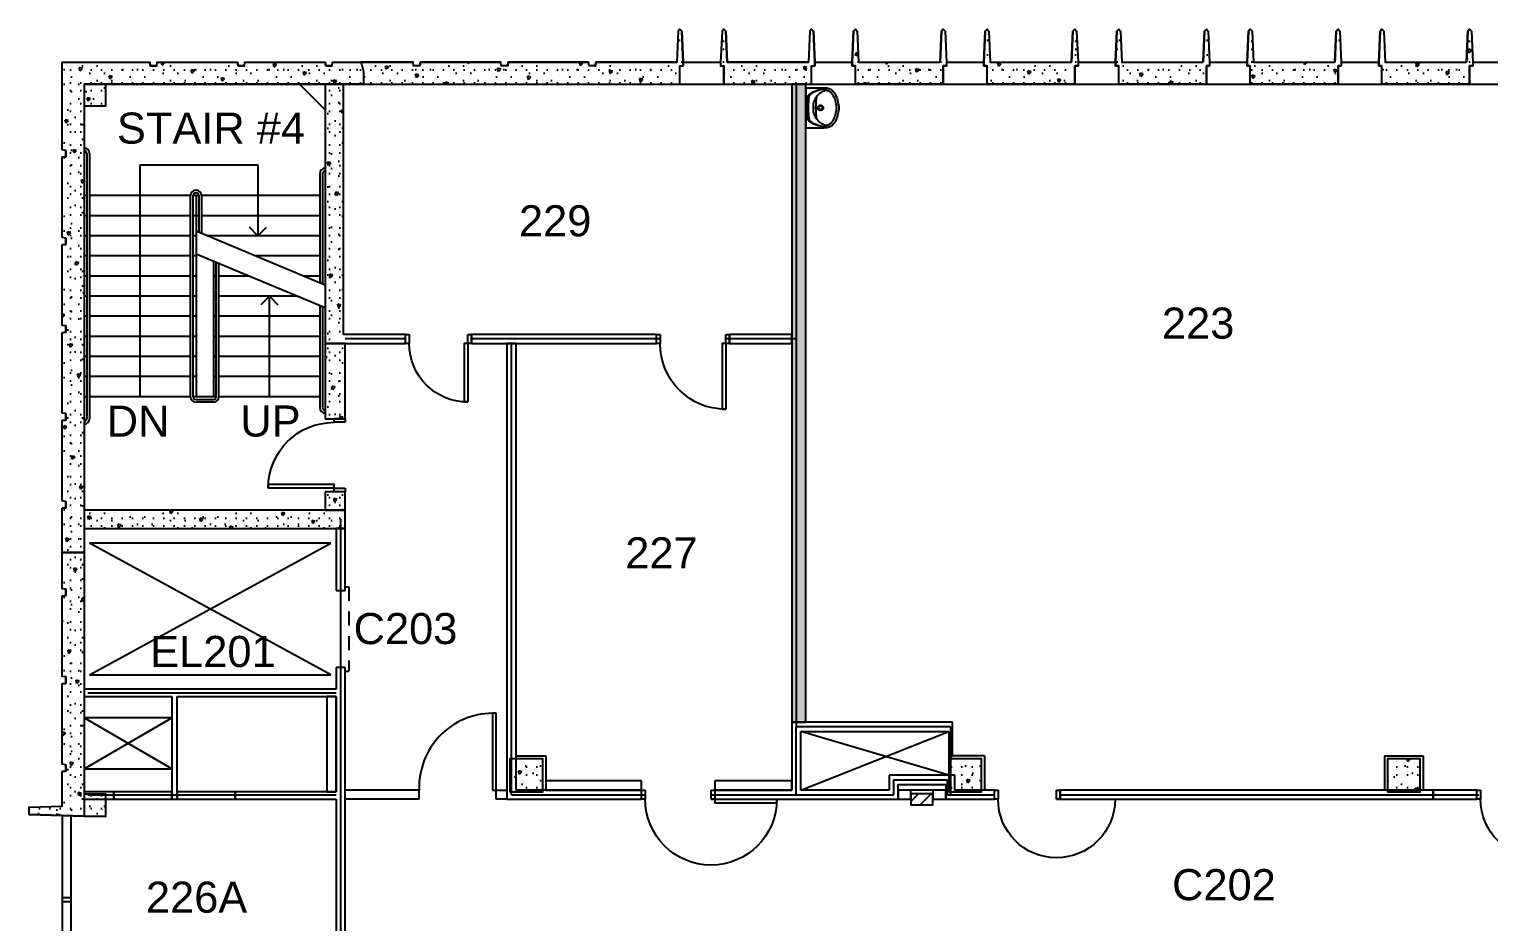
# Model space of a CAD drawing. Header units: inches. Extents: x 284 to 2008, y 299 to 1857.
# Drawn here: x 284 to 1082, y 763 to 1251 of the extents above; entities that cross this region are included whole.
import ezdxf

# ---------------------------------------------------------------- set-up
doc = ezdxf.new("R2010")
doc.units = ezdxf.units.IN
doc.header["$MEASUREMENT"] = 0
doc.linetypes.add('DASHED2', pattern=[13.44, 7.68, -5.76])
for name, color, linetype in [('A-DOOR', 4, 'Continuous'), ('A-FLOR-HRAL', 4, 'Continuous'), ('A-FLOR-STRS', 4, 'Continuous'), ('A-PFLR-NOTE', 3, 'Continuous'), ('A-ROOF-OTLN', 6, 'Continuous'), ('A-WALL', 5, 'Continuous'), ('A-WALL-NEW', 7, 'Continuous'), ('A-WALL-PATT', 1, 'Continuous'), ('P-P FIXT-EXIST', 7, 'Continuous'), ('P-SARN-EQPM', 5, 'Continuous'), ('S-COLS', 6, 'Continuous')]:
    doc.layers.add(name, color=color, linetype=linetype)
doc.styles.get("Standard").update_dxf_attribs({"font": 'arial.ttf'})
doc.linetypes.add('1 HR RATED', pattern='A,0,[1,PS-21.Shx,S=0.091429,R=0,X=0,Y=0],-14.4,0', length=14.4)
doc.linetypes.add('2 HR RATED', pattern='A,0,[2,PS-21.Shx,S=0.091429,R=0,X=0,Y=0],-14.4,0', length=14.4)
pattern_1 = [(45, (-7e-09, 7e-09), (-20.8303, 20.8303), [1.84252, -15.16535]), (45, (-4.402, 16.428), (-20.8303, 20.8303), [1.84252, -15.16535]), (105, (-7e-09, 7e-09), (28.45473, 7.6244), [1.84252, -15.16535]), (105, (12.026, 12.026), (28.45473, 7.6244), [1.84252, -15.16535]), (165, (1.303, 1.303), (7.6244, 28.45473), [1.84252, -15.16535]), (165, (13.33, 13.33), (7.6244, 28.45473), [1.84252, -15.16535]), (45, (-2.0044, 2.0044), (-4.008794, 4.008794), [0, -5.669291, 0, -8.503937]), (90, (-7e-09, 4.009), (-5.669291, -4e-16), [0, -4.251969, 0, -7.086614])]

# ---------------------------------------------------------------- blocks, each defined once
blk = doc.blocks.new('D1 Entrance St_108')
at = {"color": 0, "linetype": 'ByBlock'}
for p, q in [((-18, 0), (-20, 0)), ((-20, 0), (-20, -5)), ((-18, -5), (-18, 0)), ((20, 0), (18, 0)), ((18, 0), (18, -5)), ((18, 0), (54, 0)), ((20, -5), (20, 0)), ((-20, -5), (-18, -5)), ((18, -5), (20, -5))]:
    blk.add_line(p, q, dxfattribs=at)
blk.add_arc((18, 0), 36, 0, 180, dxfattribs=at)
blk = doc.blocks.new('D1 Metal_114')
at = {"color": 0, "linetype": 'Continuous'}
for p, q in [((18, 0), (18, 36)), ((-18, 0), (-20, 0)), ((-20, 0), (-20, -5)), ((-18, -5), (-18, 0)), ((20, 0), (18, 0)), ((18, 0), (18, -5)), ((20, -5), (20, 0)), ((-20, -5), (-18, -5)), ((18, -5), (20, -5))]:
    blk.add_line(p, q, dxfattribs=at)
blk.add_arc((18, 0), 36, 90, 180, dxfattribs=at)
blk = doc.blocks.new('Basin Symb_1383')
at = {"layer": 'P-P FIXT-EXIST', "color": 0, "linetype": 'ByBlock'}
for p, q in [((0, 18), (22, 18)), ((0, 18), (0, 7.97)), ((14.47, 18), (7.53, 18)), ((22, 18), (22, 7.97)), ((10.32, 9.95), (9.14, 9.95)), ((11, 11.95), (11, 10.69)), ((11, 9.22), (11, 7.96)), ((12.85, 9.95), (11.67, 9.95))]:
    blk.add_line(p, q, dxfattribs=at)
for points in [[(3.7, 16.12), (2.97, 15.07), (2.33, 13.96), (1.78, 12.79), (1.34, 11.58), (0.99, 10.32), (0.74, 9.04), (0.6, 7.74), (0.57, 6.43)], [(4.81, 16.11), (4.65, 16.08), (4.49, 16.03), (4.34, 15.97), (4.19, 15.9), (4.05, 15.81), (3.92, 15.7), (3.8, 15.59), (3.68, 15.46)], [(4.71, 16.8), (4.57, 16.75), (4.42, 16.7), (4.29, 16.63), (4.15, 16.55), (4.03, 16.46), (3.91, 16.36), (3.8, 16.24), (3.7, 16.12)], [(11.01, 17.52), (10.22, 17.52), (9.42, 17.49), (8.63, 17.43), (7.84, 17.35), (7.06, 17.25), (6.27, 17.12), (5.49, 16.97), (4.71, 16.8)], [(11.01, 16.58), (10.23, 16.57), (9.45, 16.55), (8.68, 16.51), (7.9, 16.46), (7.13, 16.39), (6.35, 16.31), (5.58, 16.22), (4.81, 16.11)], [(17.3, 16.79), (16.52, 16.96), (15.74, 17.12), (14.95, 17.25), (14.17, 17.35), (13.38, 17.43), (12.59, 17.48), (11.79, 17.51), (11, 17.52)], [(17.2, 16.1), (16.43, 16.21), (15.66, 16.31), (14.88, 16.39), (14.11, 16.45), (13.33, 16.51), (12.56, 16.55), (11.78, 16.57), (11, 16.58)], [(18.33, 15.45), (18.21, 15.58), (18.09, 15.69), (17.96, 15.8), (17.82, 15.89), (17.67, 15.96), (17.52, 16.02), (17.36, 16.07), (17.2, 16.1)], [(18.31, 16.11), (18.21, 16.23), (18.1, 16.35), (17.98, 16.45), (17.86, 16.54), (17.72, 16.62), (17.59, 16.69), (17.44, 16.74), (17.3, 16.79)], [(21.43, 6.42), (21.4, 7.73), (21.26, 9.03), (21.02, 10.31), (20.67, 11.56), (20.22, 12.78), (19.67, 13.95), (19.04, 15.06), (18.31, 16.11)], [(3.68, 15.46), (2.97, 14.5), (2.33, 13.48), (1.79, 12.39), (1.34, 11.26), (1, 10.09), (0.75, 8.89), (0.61, 7.66), (0.57, 6.43)], [(5.16, 12.35), (4.53, 11.88), (3.95, 11.35), (3.4, 10.78), (2.89, 10.17), (2.43, 9.52), (2.02, 8.83), (1.66, 8.1), (1.35, 7.35)], [(17.15, 11.96), (15.62, 12.19), (14.08, 12.35), (12.54, 12.44), (11, 12.48), (9.45, 12.44), (7.91, 12.35), (6.37, 12.19), (4.84, 11.96)], [(11, 13.83), (10.24, 13.86), (9.48, 13.83), (8.72, 13.74), (7.97, 13.58), (7.24, 13.36), (6.52, 13.08), (5.82, 12.74), (5.16, 12.35)], [(16.84, 12.35), (16.18, 12.74), (15.48, 13.08), (14.76, 13.36), (14.03, 13.58), (13.28, 13.74), (12.52, 13.83), (11.76, 13.86), (11, 13.83)], [(20.65, 7.35), (20.34, 8.1), (19.98, 8.83), (19.57, 9.52), (19.11, 10.17), (18.6, 10.78), (18.05, 11.35), (17.47, 11.88), (16.84, 12.35)], [(21.43, 6.42), (21.39, 7.65), (21.25, 8.87), (21.01, 10.07), (20.66, 11.25), (20.21, 12.38), (19.67, 13.47), (19.04, 14.49), (18.33, 15.45)], [(0, 7.97), (0.01, 7.26), (0.1, 6.56), (0.26, 5.88), (0.49, 5.22), (0.8, 4.6), (1.17, 4.01), (1.6, 3.48), (2.09, 3.01)], [(1.35, 7.35), (1.35, 6.94), (1.39, 6.53), (1.47, 6.13), (1.6, 5.74), (1.77, 5.37), (1.97, 5.02), (2.21, 4.7), (2.49, 4.42)], [(2.09, 3.01), (2.26, 2.86), (2.44, 2.72), (2.61, 2.59), (2.8, 2.46), (2.98, 2.33), (3.17, 2.21), (3.36, 2.1), (3.55, 1.99)], [(2.49, 4.42), (3.09, 3.92), (3.73, 3.46), (4.39, 3.05), (5.07, 2.68), (5.77, 2.36), (6.49, 2.09), (7.23, 1.88), (7.97, 1.71)], [(3.55, 1.99), (4.34, 1.59), (5.15, 1.24), (5.97, 0.93), (6.8, 0.66), (7.65, 0.44), (8.5, 0.26), (9.36, 0.12), (10.23, 0.03)], [(7.97, 1.71), (8.72, 1.54), (9.48, 1.42), (10.24, 1.34), (11, 1.32), (11.76, 1.34), (12.52, 1.42), (13.28, 1.54), (14.03, 1.71)], [(10.23, 0.03), (10.42, 0.02), (10.61, 0.01), (10.81, 0), (11, 0), (11.19, 0), (11.39, 0.01), (11.58, 0.02), (11.77, 0.03)], [(11.77, 0.03), (12.64, 0.12), (13.5, 0.26), (14.35, 0.44), (15.2, 0.66), (16.03, 0.93), (16.85, 1.24), (17.66, 1.59), (18.45, 1.99)], [(14.03, 1.71), (14.77, 1.88), (15.51, 2.09), (16.23, 2.36), (16.93, 2.68), (17.61, 3.05), (18.27, 3.46), (18.91, 3.92), (19.51, 4.42)], [(18.45, 1.99), (18.64, 2.1), (18.83, 2.21), (19.02, 2.33), (19.2, 2.46), (19.39, 2.59), (19.56, 2.72), (19.74, 2.86), (19.91, 3.01)], [(19.51, 4.42), (19.79, 4.7), (20.03, 5.02), (20.23, 5.37), (20.4, 5.74), (20.53, 6.13), (20.61, 6.53), (20.65, 6.94), (20.65, 7.35)], [(19.91, 3.01), (20.4, 3.48), (20.83, 4.01), (21.2, 4.6), (21.51, 5.22), (21.74, 5.88), (21.9, 6.56), (21.99, 7.26), (22, 7.97)]]:
    blk.add_lwpolyline(points, dxfattribs=at)
for points in [[(11, 11.49), (10.08, 11.13), (9.59, 10.22), (9.76, 9.19), (10.51, 8.51), (11.48, 8.51), (12.23, 9.19), (12.4, 10.22), (11.91, 11.13)], [(11, 11.05), (10.28, 10.73), (9.98, 9.95), (10.28, 9.18), (11, 8.86), (11.72, 9.18), (12.01, 9.95), (11.72, 10.73)]]:
    blk.add_lwpolyline(points, close=True, dxfattribs=at)
blk = doc.blocks.new('D1 Metal_137')
at = {"color": 0, "linetype": 'ByBlock'}
for p, q in [((16, 0), (16, 32)), ((-16, 0), (-18, 0)), ((-18, 0), (-18, -5)), ((-16, -5), (-16, 0)), ((18, 0), (16, 0)), ((16, 0), (16, -5)), ((18, -5), (18, 0)), ((-18, -5), (-16, -5)), ((16, -5), (18, -5))]:
    blk.add_line(p, q, dxfattribs=at)
blk.add_arc((16, 0), 32, 90, 180, dxfattribs=at)
blk = doc.blocks.new('D1 Metal_128')
at = {"color": 0, "linetype": 'ByBlock'}
for p, q in [((-16, 0), (-18, 0)), ((-18, 0), (-18, -5)), ((-16, -5), (-16, 0)), ((18, 0), (16, 0)), ((16, 0), (16, -5)), ((16, 0), (48, 0)), ((18, -5), (18, 0)), ((-18, -5), (-16, -5)), ((16, -5), (18, -5))]:
    blk.add_line(p, q, dxfattribs=at)
blk.add_arc((16, 0), 32, 0, 180, dxfattribs=at)
blk = doc.blocks.new('D1 Metal_144')
at = {"color": 0, "linetype": 'ByBlock'}
for p, q in [((18, 0), (18, 36)), ((-18, 0), (-20, 0)), ((-20, 0), (-20, -6.125)), ((-18, -6.125), (-18, 0)), ((20, 0), (18, 0)), ((18, 0), (18, -6.125)), ((20, -6.125), (20, 0)), ((-20, -6.125), (-18, -6.125)), ((18, -6.125), (20, -6.125))]:
    blk.add_line(p, q, dxfattribs=at)
blk.add_arc((18, 0), 36, 90, 180, dxfattribs=at)
blk = doc.blocks.new('D1 Metal_192')
at = {"color": 0, "linetype": 'ByBlock'}
for p, q in [((-16, 0), (-18, 0)), ((-18, 0), (-18, -5)), ((-16, -5), (-16, 0)), ((18, 0), (16, 0)), ((16, 0), (16, -5)), ((16, 0), (48, 0)), ((18, -5), (18, 0)), ((-18, -5), (-16, -5)), ((16, -5), (18, -5))]:
    blk.add_line(p, q, dxfattribs=at)
blk.add_arc((16, 0), 32, 0, 180, dxfattribs=at)

msp = doc.modelspace()

# ---------------------------------------------------------------- hatches: boundary and pattern name
at = {"layer": 'A-WALL-PATT'}
h = msp.add_hatch(dxfattribs=at)
h.set_pattern_fill('LIGHTWEIGHT_CONCRETE', color=256, style=0, pattern_type=2)
h.set_pattern_definition(pattern_1)
edge = h.paths.add_edge_path()
edge.add_line((639.59, 1220.78), (639.59, 1230.78))
edge.add_line((639.59, 1230.78), (641.34, 1230.78))
edge.add_line((641.34, 1230.78), (641.34, 1232.78))
edge.add_line((641.34, 1232.78), (640.59, 1249.78))
edge.add_line((640.59, 1249.78), (639.59, 1250.78))
edge.add_line((639.59, 1250.78), (638.59, 1249.78))
edge.add_line((638.59, 1249.78), (637.84, 1232.78))
edge.add_line((637.84, 1232.78), (593.59, 1232.78))
edge.add_line((593.59, 1232.78), (593.34, 1230.78))
edge.add_line((593.34, 1230.78), (589.84, 1230.78))
edge.add_line((589.84, 1230.78), (589.59, 1232.78))
edge.add_line((589.59, 1232.78), (545.59, 1232.78))
edge.add_line((545.59, 1232.78), (545.34, 1230.78))
edge.add_line((545.34, 1230.78), (541.84, 1230.78))
edge.add_line((541.84, 1230.78), (541.59, 1232.78))
edge.add_line((541.59, 1232.78), (497.59, 1232.78))
edge.add_line((497.59, 1232.78), (497.34, 1230.78))
edge.add_line((497.34, 1230.78), (493.84, 1230.78))
edge.add_line((493.84, 1230.78), (493.59, 1232.78))
edge.add_line((493.59, 1232.78), (464.84, 1232.78))
edge.add_arc((454.41, 1226.84), 12, 0, 29.64457, ccw=False)
edge.add_line((466.41, 1226.84), (466.41, 1220.78))
edge.add_line((466.41, 1220.78), (639.59, 1220.78))
h = msp.add_hatch(dxfattribs=at)
h.set_pattern_fill('LIGHTWEIGHT_CONCRETE', color=256, style=0, pattern_type=2)
h.set_pattern_definition(pattern_1)
h.paths.add_polyline_path([(711.59, 1220.78), (711.59, 1230.78), (713.34, 1230.78), (713.34, 1232.78), (712.59, 1249.78), (711.59, 1250.78), (710.59, 1249.78), (709.84, 1232.78), (665.34, 1232.78), (664.59, 1249.78), (663.59, 1250.78), (662.59, 1249.78), (661.84, 1232.78), (661.84, 1230.78), (663.59, 1230.78), (663.59, 1220.78)])
h = msp.add_hatch(dxfattribs=at)
h.set_pattern_fill('LIGHTWEIGHT_CONCRETE', color=256, style=0, pattern_type=2)
h.set_pattern_definition(pattern_1)
h.paths.add_polyline_path([(781.84, 1232.78), (782.59, 1249.78), (783.59, 1250.78), (784.59, 1249.78), (785.34, 1232.78), (785.34, 1230.78), (783.59, 1230.78), (783.59, 1220.78), (735.59, 1220.78), (735.59, 1230.78), (733.84, 1230.78), (733.84, 1232.78), (734.59, 1249.78), (735.59, 1250.78), (736.59, 1249.78), (737.34, 1232.78)])
h = msp.add_hatch(dxfattribs=at)
h.set_pattern_fill('LIGHTWEIGHT_CONCRETE', color=256, style=0, pattern_type=2)
h.set_pattern_definition(pattern_1)
h.paths.add_polyline_path([(853.84, 1232.78), (854.59, 1249.78), (855.59, 1250.78), (856.59, 1249.78), (857.34, 1232.78), (857.34, 1230.78), (855.59, 1230.78), (855.59, 1220.78), (807.59, 1220.78), (807.59, 1230.78), (805.84, 1230.78), (805.84, 1232.78), (806.59, 1249.78), (807.59, 1250.78), (808.59, 1249.78), (809.34, 1232.78)])
h = msp.add_hatch(dxfattribs=at)
h.set_pattern_fill('LIGHTWEIGHT_CONCRETE', color=256, style=0, pattern_type=2)
h.set_pattern_definition(pattern_1)
h.paths.add_polyline_path([(925.84, 1232.78), (926.59, 1249.78), (927.59, 1250.78), (928.59, 1249.78), (929.34, 1232.78), (929.34, 1230.78), (927.59, 1230.78), (927.59, 1220.78), (879.59, 1220.78), (879.59, 1230.78), (877.84, 1230.78), (877.84, 1232.78), (878.59, 1249.78), (879.59, 1250.78), (880.59, 1249.78), (881.34, 1232.78)])
h = msp.add_hatch(dxfattribs=at)
h.set_pattern_fill('LIGHTWEIGHT_CONCRETE', color=256, style=0, pattern_type=2)
h.set_pattern_definition(pattern_1)
h.paths.add_polyline_path([(997.84, 1232.78), (998.59, 1249.78), (999.59, 1250.78), (1000.59, 1249.78), (1001.34, 1232.78), (1001.34, 1230.78), (999.59, 1230.78), (999.59, 1220.78), (951.59, 1220.78), (951.59, 1230.78), (949.84, 1230.78), (949.84, 1232.78), (950.59, 1249.78), (951.59, 1250.78), (952.59, 1249.78), (953.34, 1232.78)])
h = msp.add_hatch(dxfattribs=at)
h.set_pattern_fill('LIGHTWEIGHT_CONCRETE', color=256, style=0, pattern_type=2)
h.set_pattern_definition(pattern_1)
h.paths.add_polyline_path([(1069.84, 1232.78), (1070.59, 1249.78), (1071.59, 1250.78), (1072.59, 1249.78), (1073.34, 1232.78), (1073.34, 1230.78), (1071.59, 1230.78), (1071.59, 1220.78), (1023.59, 1220.78), (1023.59, 1230.78), (1021.84, 1230.78), (1021.84, 1232.78), (1022.59, 1249.78), (1023.59, 1250.78), (1024.59, 1249.78), (1025.34, 1232.78)])
h = msp.add_hatch(dxfattribs=at)
h.set_pattern_fill('LIGHTWEIGHT_CONCRETE', color=256, style=0, pattern_type=2)
h.set_pattern_definition(pattern_1)
edge = h.paths.add_edge_path()
edge.add_line((301.59, 988.78), (303.59, 989.03))
edge.add_line((303.59, 989.03), (303.59, 992.53))
edge.add_line((303.59, 992.53), (301.59, 992.78))
edge.add_line((301.59, 992.78), (301.59, 1036.78))
edge.add_line((301.59, 1036.78), (303.59, 1037.03))
edge.add_line((303.59, 1037.03), (303.59, 1040.53))
edge.add_line((303.59, 1040.53), (301.59, 1040.78))
edge.add_line((301.59, 1040.78), (301.59, 1084.78))
edge.add_line((301.59, 1084.78), (303.59, 1085.03))
edge.add_line((303.59, 1085.03), (303.59, 1088.53))
edge.add_line((303.59, 1088.53), (301.59, 1088.78))
edge.add_line((301.59, 1088.78), (301.59, 1132.78))
edge.add_line((301.59, 1132.78), (303.59, 1133.03))
edge.add_line((303.59, 1133.03), (303.59, 1136.53))
edge.add_line((303.59, 1136.53), (301.59, 1136.78))
edge.add_line((301.59, 1136.78), (301.59, 1180.78))
edge.add_line((301.59, 1180.78), (303.59, 1181.03))
edge.add_line((303.59, 1181.03), (303.59, 1184.53))
edge.add_line((303.59, 1184.53), (301.59, 1184.78))
edge.add_line((301.59, 1184.78), (301.59, 1232.78))
edge.add_line((301.59, 1232.78), (349.59, 1232.78))
edge.add_line((349.59, 1232.78), (349.84, 1230.78))
edge.add_line((349.84, 1230.78), (353.34, 1230.78))
edge.add_line((353.34, 1230.78), (353.59, 1232.78))
edge.add_line((353.59, 1232.78), (397.59, 1232.78))
edge.add_line((397.59, 1232.78), (397.84, 1230.78))
edge.add_line((397.84, 1230.78), (401.34, 1230.78))
edge.add_line((401.34, 1230.78), (401.59, 1232.78))
edge.add_line((401.59, 1232.78), (445.59, 1232.78))
edge.add_line((445.59, 1232.78), (445.84, 1230.78))
edge.add_line((445.84, 1230.78), (449.34, 1230.78))
edge.add_line((449.34, 1230.78), (449.59, 1232.78))
edge.add_line((449.59, 1232.78), (464.84, 1232.78))
edge.add_arc((454.41, 1226.84), 12, 0, 29.64457, ccw=False)
edge.add_line((466.41, 1226.84), (466.41, 1220.78))
edge.add_line((466.41, 1220.78), (313.59, 1220.78))
edge.add_line((313.59, 1220.78), (313.59, 964.51))
edge.add_line((313.59, 964.51), (301.82, 964.51))
edge.add_arc((301.82, 976.51), 12, 268.91431, 270, ccw=False)
edge.add_line((301.59, 964.52), (301.59, 988.78))
h = msp.add_hatch(dxfattribs=at)
h.set_pattern_fill('LIGHTWEIGHT_CONCRETE', color=256, style=0, pattern_type=2)
h.set_pattern_definition(pattern_1)
h.paths.add_polyline_path([(313.59, 1208.78), (325.59, 1208.78), (325.59, 1220.78), (313.59, 1220.78)], flags=0)
h = msp.add_hatch(dxfattribs=at)
h.set_pattern_fill('LIGHTWEIGHT_CONCRETE', color=256, style=0, pattern_type=2)
h.set_pattern_definition(pattern_1)
h.paths.add_polyline_path([(455.59, 1083.9), (455.59, 1220.78), (445.59, 1220.78), (445.59, 1078.9)], flags=0)
h = msp.add_hatch(dxfattribs=at)
h.set_pattern_fill('45_', color=256, style=0, pattern_type=2)
h.set_pattern_definition([(45, (-7e-09, 7e-09), (-1.4142136, 1.4142136), [0, -2])])
h.paths.add_polyline_path([(708.46, 871.78), (708.46, 1220.78), (700.71, 1220.78), (700.71, 871.78)], flags=0)
h = msp.add_hatch(dxfattribs=at)
h.set_pattern_fill('LIGHTWEIGHT_CONCRETE', color=256, style=0, pattern_type=2)
h.set_pattern_definition(pattern_1)
h.paths.add_polyline_path([(456.46, 1037.78), (456.46, 1078.9), (445.59, 1078.9), (445.59, 1037.78)], flags=0)
h = msp.add_hatch(dxfattribs=at)
h.set_pattern_fill('LIGHTWEIGHT_CONCRETE', color=256, style=0, pattern_type=2)
h.set_pattern_definition(pattern_1)
h.paths.add_polyline_path([(456.46, 987.78), (456.46, 997.78), (445.59, 997.78), (445.59, 987.78)], flags=0)
h = msp.add_hatch(dxfattribs=at)
h.set_pattern_fill('LIGHTWEIGHT_CONCRETE', color=256, style=0, pattern_type=2)
h.set_pattern_definition(pattern_1)
h.paths.add_polyline_path([(456.46, 987.78), (313.59, 987.78), (313.59, 977.78), (456.46, 977.78)], flags=0)
h = msp.add_hatch(dxfattribs=at)
h.set_pattern_fill('LIGHTWEIGHT_CONCRETE', color=256, style=0, pattern_type=2)
h.set_pattern_definition(pattern_1)
edge = h.paths.add_edge_path()
edge.add_line((313.59, 820.44), (283.59, 821.28))
edge.add_line((283.59, 821.28), (283.59, 825.28))
edge.add_line((283.59, 825.28), (301.59, 825.78))
edge.add_line((301.59, 825.78), (301.59, 844.78))
edge.add_line((301.59, 844.78), (303.59, 845.03))
edge.add_line((303.59, 845.03), (303.59, 848.53))
edge.add_line((303.59, 848.53), (301.59, 848.78))
edge.add_line((301.59, 848.78), (301.59, 892.78))
edge.add_line((301.59, 892.78), (303.59, 893.03))
edge.add_line((303.59, 893.03), (303.59, 896.53))
edge.add_line((303.59, 896.53), (301.59, 896.78))
edge.add_line((301.59, 896.78), (301.59, 940.78))
edge.add_line((301.59, 940.78), (303.59, 941.03))
edge.add_line((303.59, 941.03), (303.59, 944.53))
edge.add_line((303.59, 944.53), (301.59, 944.78))
edge.add_line((301.59, 944.78), (301.59, 964.52))
edge.add_arc((301.82, 976.51), 12, 268.91431, 270)
edge.add_line((301.82, 964.51), (313.59, 964.51))
edge.add_line((313.59, 964.51), (313.59, 820.44))
h = msp.add_hatch(dxfattribs=at)
h.set_pattern_fill('LIGHTWEIGHT_CONCRETE', color=256, style=0, pattern_type=2)
h.set_pattern_definition(pattern_1)
h.paths.add_polyline_path([(546.59, 833.78), (564.59, 833.78), (564.59, 851.78), (546.59, 851.78)], flags=0)
h = msp.add_hatch(dxfattribs=at)
h.set_pattern_fill('LIGHTWEIGHT_CONCRETE', color=256, style=0, pattern_type=2)
h.set_pattern_definition(pattern_1)
h.paths.add_polyline_path([(786.59, 833.78), (804.59, 833.78), (804.59, 851.78), (786.59, 851.78)], flags=0)
h = msp.add_hatch(dxfattribs=at)
h.set_pattern_fill('LIGHTWEIGHT_CONCRETE', color=256, style=0, pattern_type=2)
h.set_pattern_definition(pattern_1)
h.paths.add_polyline_path([(1026.59, 833.78), (1044.59, 833.78), (1044.59, 851.78), (1026.59, 851.78)], flags=0)
h = msp.add_hatch(dxfattribs=at)
h.set_pattern_fill('LIGHTWEIGHT_CONCRETE', color=256, style=0, pattern_type=2)
h.set_pattern_definition(pattern_1)
h.paths.add_polyline_path([(313.59, 820.44), (325.59, 820.44), (325.59, 832.44), (313.59, 832.44)], flags=0)
h = msp.add_hatch(dxfattribs=at)
h.set_pattern_fill('COMMON_BRICK', color=256, style=0, pattern_type=2)
h.set_pattern_definition([(45, (-7e-09, 7e-09), (-3.474288, 3.474288), [])])
h.paths.add_polyline_path([(765.96, 832.65), (765.96, 826.65), (777.96, 826.65), (777.96, 832.65)])

# ---------------------------------------------------------------- linework, layer by layer
at = {"color": 7, "linetype": 'Continuous'}
for p, q in [((448.58, 897.78), (316.59, 969.78)), ((316.59, 897.78), (448.58, 969.78)), ((448.58, 969.78), (316.59, 969.78)), ((316.59, 897.78), (448.58, 897.78))]:
    msp.add_line(p, q, dxfattribs=at)
at = {"layer": 'A-DOOR', "linetype": 'Continuous'}
for p, q in [((525.46, 1078.9), (525.46, 1083.9)), ((456.46, 1037.78), (450.34, 1037.78)), ((538.96, 876.65), (536.96, 876.65)), ((536.96, 876.65), (536.96, 834.65)), ((538.96, 834.65), (538.96, 876.65)), ((536.96, 834.65), (538.96, 834.65)), ((847.59, 829.65), (847.59, 834.65))]:
    msp.add_line(p, q, dxfattribs=at)
for points in [[(523.46, 1078.9), (521.46, 1078.9), (521.46, 1046.9), (523.46, 1046.9)], [(664.71, 1078.9), (662.71, 1078.9), (662.71, 1042.9), (664.71, 1042.9)], [(450.34, 999.78), (450.34, 1001.78), (414.39, 1001.78), (414.39, 999.78)], [(658.59, 829.65), (658.59, 827.65), (692.59, 827.65), (692.59, 829.65)]]:
    msp.add_lwpolyline(points, dxfattribs=at)
msp.add_arc((537.3, 836.29), 40.37, 90.4713, 182.32306, dxfattribs=at)
at = {"layer": 'A-FLOR-HRAL', "linetype": 'Continuous'}
for p, q in [((315.1, 1182.78), (315.1, 1037.78)), ((316.6, 1182.78), (316.6, 1037.78)), ((442.58, 1171.78), (442.58, 1112.25)), ((444.08, 1171.78), (444.08, 1111.63)), ((371.84, 1049.78), (371.84, 1159.78)), ((373.34, 1049.78), (373.34, 1159.78)), ((376.34, 1159.78), (376.34, 1139.88)), ((377.84, 1159.78), (377.84, 1139.26)), ((385.84, 1049.78), (385.84, 1123.43)), ((387.34, 1049.78), (387.34, 1122.81)), ((442.58, 1099.76), (442.58, 1043.78)), ((444.08, 1099.14), (444.08, 1043.8)), ((374.84, 1048.28), (384.34, 1048.28)), ((384.34, 1046.78), (374.84, 1046.78))]:
    msp.add_line(p, q, dxfattribs=at)
for centre, radius, start, end in [((313.59, 1182.78), 3, 360, 90), ((313.59, 1182.78), 1.5, 360, 90), ((445.59, 1171.78), 3, 90, 180), ((445.59, 1171.78), 1.5, 90, 180), ((374.84, 1159.78), 3, 90, 180), ((374.84, 1159.78), 1.5, 90, 180), ((374.84, 1159.78), 3, 360, 90), ((374.84, 1159.78), 1.5, 360, 90), ((374.84, 1049.78), 3, 180, 270), ((374.84, 1049.78), 1.5, 180, 270), ((384.34, 1049.78), 3, 270, 360), ((384.34, 1049.78), 1.5, 270, 360), ((445.58, 1043.78), 3, 180, 270), ((445.58, 1043.78), 1.5, 180, 270), ((313.6, 1037.78), 3, 270, 360), ((313.6, 1037.78), 1.5, 270, 360)]:
    msp.add_arc(centre, radius, start, end, dxfattribs=at)
at = {"layer": 'A-FLOR-STRS', "linetype": 'Continuous'}
for p, q in [((315.1, 1159.78), (313.59, 1159.78)), ((371.84, 1159.78), (316.6, 1159.78)), ((376.34, 1159.78), (373.34, 1159.78)), ((374.84, 1159.78), (374.84, 1049.78)), ((442.58, 1159.78), (377.84, 1159.78)), ((315.1, 1148.78), (313.59, 1148.78)), ((371.84, 1148.78), (316.6, 1148.78)), ((374.84, 1148.78), (373.34, 1148.78)), ((376.34, 1148.78), (374.84, 1148.78)), ((442.58, 1148.78), (377.84, 1148.78)), ((315.1, 1137.78), (313.59, 1137.78)), ((371.84, 1137.78), (316.6, 1137.78)), ((374.84, 1137.78), (373.34, 1137.78)), ((374.84, 1140.51), (445.93, 1110.85)), ((442.58, 1137.78), (381.38, 1137.78)), ((315.1, 1126.78), (313.59, 1126.78)), ((371.84, 1126.78), (316.6, 1126.78)), ((374.84, 1126.78), (373.34, 1126.78)), ((374.84, 1128.02), (445.93, 1098.37)), ((442.58, 1126.78), (407.75, 1126.78)), ((384.34, 1124.06), (384.34, 1049.78)), ((315.1, 1115.78), (313.59, 1115.78)), ((371.84, 1115.78), (316.6, 1115.78)), ((374.84, 1115.78), (373.34, 1115.78)), ((385.84, 1115.78), (384.34, 1115.78)), ((404.19, 1115.78), (387.34, 1115.78)), ((442.58, 1115.78), (434.12, 1115.78)), ((315.1, 1104.78), (313.59, 1104.78)), ((371.84, 1104.78), (316.6, 1104.78)), ((374.84, 1104.78), (373.34, 1104.78)), ((385.84, 1104.78), (384.34, 1104.78)), ((430.56, 1104.78), (387.34, 1104.78)), ((315.1, 1093.78), (313.59, 1093.78)), ((371.84, 1093.78), (316.6, 1093.78)), ((374.84, 1093.78), (373.34, 1093.78)), ((385.84, 1093.78), (384.34, 1093.78)), ((442.58, 1093.78), (387.34, 1093.78)), ((315.1, 1082.78), (313.59, 1082.78)), ((371.84, 1082.78), (316.6, 1082.78)), ((374.84, 1082.78), (373.34, 1082.78)), ((385.84, 1082.78), (384.34, 1082.78)), ((442.58, 1082.78), (387.34, 1082.78)), ((315.1, 1071.78), (313.59, 1071.78)), ((371.84, 1071.78), (316.6, 1071.78)), ((374.84, 1071.78), (373.34, 1071.78)), ((385.84, 1071.78), (384.34, 1071.78)), ((442.58, 1071.78), (387.34, 1071.78)), ((315.1, 1060.78), (313.59, 1060.78)), ((371.84, 1060.78), (316.6, 1060.78)), ((374.84, 1060.78), (373.34, 1060.78)), ((385.84, 1060.78), (384.34, 1060.78)), ((442.58, 1060.78), (387.34, 1060.78)), ((315.1, 1049.78), (313.59, 1049.78)), ((371.84, 1049.78), (316.6, 1049.78)), ((385.84, 1049.78), (373.34, 1049.78)), ((442.58, 1049.78), (387.34, 1049.78))]:
    msp.add_line(p, q, dxfattribs=at)
at = {"layer": 'A-PFLR-NOTE', "linetype": 'Continuous'}
for p, q in [((344.22, 1049.78), (344.22, 1176.61)), ((344.22, 1176.61), (408.71, 1176.61)), ((408.71, 1176.61), (408.71, 1137.78)), ((408.71, 1137.78), (404.04, 1142.44)), ((408.71, 1137.78), (413.38, 1142.44)), ((414.96, 1104.78), (410.29, 1100.11)), ((414.96, 1049.78), (414.96, 1104.78)), ((414.96, 1104.78), (419.63, 1100.11))]:
    msp.add_line(p, q, dxfattribs=at)
at = {"layer": 'A-ROOF-OTLN', "linetype": 'DASHED2'}
for p, q in [((456.46, 945.78), (458.46, 945.78)), ((458.46, 945.78), (458.46, 899.78)), ((456.46, 899.78), (458.46, 899.78))]:
    msp.add_line(p, q, dxfattribs=at)
at = {"layer": 'A-WALL', "linetype": 'Continuous'}
for p, q in [((638.59, 1249.78), (637.84, 1232.78)), ((639.59, 1250.78), (638.59, 1249.78)), ((639.59, 1250.78), (640.59, 1249.78)), ((640.59, 1249.78), (641.34, 1232.78)), ((662.59, 1249.78), (661.84, 1232.78)), ((663.59, 1250.78), (662.59, 1249.78)), ((663.59, 1250.78), (664.59, 1249.78)), ((664.59, 1249.78), (665.34, 1232.78)), ((710.59, 1249.78), (709.84, 1232.78)), ((711.59, 1250.78), (710.59, 1249.78)), ((711.59, 1250.78), (712.59, 1249.78)), ((712.59, 1249.78), (713.34, 1232.78)), ((734.59, 1249.78), (733.84, 1232.78)), ((735.59, 1250.78), (734.59, 1249.78)), ((735.59, 1250.78), (736.59, 1249.78)), ((736.59, 1249.78), (737.34, 1232.78)), ((782.59, 1249.78), (781.84, 1232.78)), ((783.59, 1250.78), (782.59, 1249.78)), ((783.59, 1250.78), (784.59, 1249.78)), ((784.59, 1249.78), (785.34, 1232.78)), ((806.59, 1249.78), (805.84, 1232.78)), ((807.59, 1250.78), (806.59, 1249.78)), ((807.59, 1250.78), (808.59, 1249.78)), ((808.59, 1249.78), (809.34, 1232.78)), ((854.59, 1249.78), (853.84, 1232.78)), ((855.59, 1250.78), (854.59, 1249.78)), ((855.59, 1250.78), (856.59, 1249.78)), ((856.59, 1249.78), (857.34, 1232.78)), ((878.59, 1249.78), (877.84, 1232.78)), ((879.59, 1250.78), (878.59, 1249.78)), ((879.59, 1250.78), (880.59, 1249.78)), ((880.59, 1249.78), (881.34, 1232.78)), ((926.59, 1249.78), (925.84, 1232.78)), ((927.59, 1250.78), (926.59, 1249.78)), ((927.59, 1250.78), (928.59, 1249.78)), ((928.59, 1249.78), (929.34, 1232.78)), ((950.59, 1249.78), (949.84, 1232.78)), ((951.59, 1250.78), (950.59, 1249.78)), ((951.59, 1250.78), (952.59, 1249.78)), ((952.59, 1249.78), (953.34, 1232.78)), ((998.59, 1249.78), (997.84, 1232.78)), ((999.59, 1250.78), (998.59, 1249.78)), ((999.59, 1250.78), (1000.59, 1249.78)), ((1000.59, 1249.78), (1001.34, 1232.78)), ((1022.59, 1249.78), (1021.84, 1232.78)), ((1023.59, 1250.78), (1022.59, 1249.78)), ((1023.59, 1250.78), (1024.59, 1249.78)), ((1024.59, 1249.78), (1025.34, 1232.78)), ((1070.59, 1249.78), (1069.84, 1232.78)), ((1071.59, 1250.78), (1070.59, 1249.78)), ((1071.59, 1250.78), (1072.59, 1249.78)), ((1072.59, 1249.78), (1073.34, 1232.78)), ((301.59, 1232.78), (349.59, 1232.78)), ((301.59, 1184.78), (301.59, 1232.78)), ((349.84, 1230.78), (349.59, 1232.78)), ((353.34, 1230.78), (349.84, 1230.78)), ((353.34, 1230.78), (353.59, 1232.78)), ((353.59, 1232.78), (397.59, 1232.78)), ((397.84, 1230.78), (397.59, 1232.78)), ((401.34, 1230.78), (397.84, 1230.78)), ((401.34, 1230.78), (401.59, 1232.78)), ((401.59, 1232.78), (445.59, 1232.78)), ((445.84, 1230.78), (445.59, 1232.78)), ((449.34, 1230.78), (445.84, 1230.78)), ((449.34, 1230.78), (449.59, 1232.78)), ((449.59, 1232.78), (493.59, 1232.78)), ((493.84, 1230.78), (493.59, 1232.78)), ((497.34, 1230.78), (493.84, 1230.78)), ((497.34, 1230.78), (497.59, 1232.78)), ((497.59, 1232.78), (541.59, 1232.78)), ((541.84, 1230.78), (541.59, 1232.78)), ((545.34, 1230.78), (541.84, 1230.78)), ((545.34, 1230.78), (545.59, 1232.78)), ((545.59, 1232.78), (589.59, 1232.78)), ((589.84, 1230.78), (589.59, 1232.78)), ((593.34, 1230.78), (589.84, 1230.78)), ((593.34, 1230.78), (593.59, 1232.78)), ((593.34, 1232.78), (637.84, 1232.78)), ((639.59, 1230.78), (641.34, 1230.78)), ((639.59, 1220.78), (639.59, 1230.78)), ((641.34, 1232.78), (641.34, 1230.78)), ((641.34, 1232.78), (661.84, 1232.78)), ((661.84, 1232.78), (661.84, 1230.78)), ((661.84, 1230.78), (663.59, 1230.78)), ((663.59, 1220.78), (663.59, 1230.78)), ((665.34, 1232.78), (709.84, 1232.78)), ((711.59, 1230.78), (713.34, 1230.78)), ((711.59, 1220.78), (711.59, 1230.78)), ((713.34, 1232.78), (713.34, 1230.78)), ((713.34, 1232.78), (733.84, 1232.78)), ((733.84, 1232.78), (733.84, 1230.78)), ((733.84, 1230.78), (735.59, 1230.78)), ((735.59, 1220.78), (735.59, 1230.78)), ((737.34, 1232.78), (781.84, 1232.78)), ((783.59, 1230.78), (785.34, 1230.78)), ((783.59, 1220.78), (783.59, 1230.78)), ((785.34, 1232.78), (785.34, 1230.78)), ((785.34, 1232.78), (805.84, 1232.78)), ((805.84, 1232.78), (805.84, 1230.78)), ((805.84, 1230.78), (807.59, 1230.78)), ((807.59, 1220.78), (807.59, 1230.78)), ((809.34, 1232.78), (853.84, 1232.78)), ((855.59, 1230.78), (857.34, 1230.78)), ((855.59, 1220.78), (855.59, 1230.78)), ((857.34, 1232.78), (857.34, 1230.78)), ((857.34, 1232.78), (877.84, 1232.78)), ((877.84, 1232.78), (877.84, 1230.78)), ((877.84, 1230.78), (879.59, 1230.78)), ((879.59, 1220.78), (879.59, 1230.78)), ((881.34, 1232.78), (925.84, 1232.78)), ((927.59, 1230.78), (929.34, 1230.78)), ((927.59, 1220.78), (927.59, 1230.78)), ((929.34, 1232.78), (929.34, 1230.78)), ((929.34, 1232.78), (949.84, 1232.78)), ((949.84, 1232.78), (949.84, 1230.78)), ((949.84, 1230.78), (951.59, 1230.78)), ((951.59, 1220.78), (951.59, 1230.78)), ((953.34, 1232.78), (997.84, 1232.78)), ((999.59, 1230.78), (1001.34, 1230.78)), ((999.59, 1220.78), (999.59, 1230.78)), ((1001.34, 1232.78), (1001.34, 1230.78)), ((1001.34, 1232.78), (1021.84, 1232.78)), ((1021.84, 1232.78), (1021.84, 1230.78)), ((1021.84, 1230.78), (1023.59, 1230.78)), ((1023.59, 1220.78), (1023.59, 1230.78)), ((1025.34, 1232.78), (1069.84, 1232.78)), ((1071.59, 1230.78), (1073.34, 1230.78)), ((1071.59, 1220.78), (1071.59, 1230.78)), ((1073.34, 1232.78), (1073.34, 1230.78)), ((1073.34, 1232.78), (1093.84, 1232.78)), ((313.59, 1220.78), (313.59, 987.78)), ((313.59, 1220.78), (639.59, 1220.78)), ((445.59, 1206.64), (431.45, 1220.78)), ((455.59, 1220.78), (445.59, 1220.78)), ((445.59, 1220.78), (445.59, 1078.9)), ((455.59, 1083.9), (455.59, 1220.78)), ((639.59, 1220.78), (663.59, 1220.78)), ((663.59, 1220.78), (711.59, 1220.78)), ((708.46, 1220.78), (700.71, 1220.78)), ((700.71, 1220.78), (700.71, 871.78)), ((708.46, 871.78), (708.46, 1220.78)), ((711.59, 1220.78), (735.59, 1220.78)), ((735.59, 1220.78), (783.59, 1220.78)), ((783.59, 1220.78), (807.59, 1220.78)), ((807.59, 1220.78), (855.59, 1220.78)), ((855.59, 1220.78), (879.59, 1220.78)), ((879.59, 1220.78), (927.59, 1220.78)), ((927.59, 1220.78), (951.59, 1220.78)), ((951.59, 1220.78), (999.59, 1220.78)), ((999.59, 1220.78), (1023.59, 1220.78)), ((1023.59, 1220.78), (1071.59, 1220.78)), ((1071.59, 1220.78), (1095.59, 1220.78)), ((303.59, 1184.53), (301.59, 1184.78)), ((303.59, 1184.53), (303.59, 1181.03)), ((303.59, 1181.03), (301.59, 1180.78)), ((301.59, 1136.78), (301.59, 1180.78)), ((303.59, 1136.53), (301.59, 1136.78)), ((303.59, 1136.53), (303.59, 1133.03)), ((303.59, 1133.03), (301.59, 1132.78)), ((301.59, 1088.78), (301.59, 1132.78)), ((303.59, 1088.53), (301.59, 1088.78)), ((303.59, 1088.53), (303.59, 1085.03)), ((303.59, 1085.03), (301.59, 1084.78)), ((301.59, 1040.78), (301.59, 1084.78)), ((445.59, 1078.9), (489.46, 1078.9)), ((456.46, 1078.9), (445.59, 1078.9)), ((445.59, 1078.9), (445.59, 1037.78)), ((489.46, 1083.9), (455.59, 1083.9)), ((456.46, 1037.78), (456.46, 1078.9)), ((489.46, 1078.9), (489.46, 1083.9)), ((626.71, 1083.9), (525.46, 1083.9)), ((525.46, 1083.9), (525.46, 1078.9)), ((525.46, 1078.9), (626.71, 1078.9)), ((544.96, 1078.9), (544.96, 829.65)), ((549.96, 1078.9), (544.96, 1078.9)), ((549.96, 834.65), (549.96, 1078.9)), ((626.71, 1078.9), (626.71, 1083.9)), ((628.71, 1083.9), (628.71, 1078.9)), ((666.71, 1078.9), (666.71, 1083.9)), ((700.71, 1083.9), (666.71, 1083.9)), ((666.71, 1083.9), (666.71, 1078.9)), ((666.71, 1078.9), (700.71, 1078.9)), ((700.71, 1078.9), (700.71, 1083.9)), ((303.59, 1040.53), (301.59, 1040.78)), ((303.59, 1040.53), (303.59, 1037.03)), ((303.59, 1037.03), (301.59, 1036.78)), ((301.59, 992.78), (301.59, 1036.78)), ((445.59, 1037.78), (456.46, 1037.78)), ((303.59, 992.53), (301.59, 992.78)), ((303.59, 992.53), (303.59, 989.03)), ((456.46, 997.78), (445.59, 997.78)), ((445.59, 997.78), (445.59, 987.78)), ((456.46, 987.78), (456.46, 997.78)), ((303.59, 989.03), (301.59, 988.78)), ((301.59, 944.78), (301.59, 988.78)), ((456.46, 987.78), (313.59, 987.78)), ((313.59, 987.78), (313.59, 977.78)), ((445.59, 987.78), (456.46, 987.78)), ((456.46, 977.78), (456.46, 987.78)), ((313.59, 977.78), (313.59, 820.44)), ((313.59, 977.78), (456.46, 977.78)), ((451.46, 977.78), (451.46, 943.78)), ((456.46, 977.78), (451.46, 977.78)), ((456.46, 943.78), (456.46, 977.78)), ((303.59, 944.53), (301.59, 944.78)), ((303.59, 944.53), (303.59, 941.03)), ((451.46, 943.78), (456.46, 943.78)), ((303.59, 941.03), (301.59, 940.78)), ((301.59, 896.78), (301.59, 940.78)), ((303.59, 896.53), (301.59, 896.78)), ((303.59, 896.53), (303.59, 893.03)), ((451.46, 901.78), (451.46, 889.78)), ((456.46, 901.78), (451.46, 901.78)), ((456.46, 710.9), (456.46, 901.78)), ((303.59, 893.03), (301.59, 892.78)), ((301.59, 848.78), (301.59, 892.78)), ((451.46, 889.78), (313.59, 889.78)), ((313.59, 889.78), (313.59, 885.78)), ((313.59, 885.78), (361.59, 885.78)), ((361.59, 885.78), (361.59, 829.65)), ((364.59, 885.78), (451.46, 885.78)), ((364.59, 829.65), (364.59, 885.78)), ((446.46, 885.78), (446.46, 833.65)), ((451.46, 885.78), (451.46, 833.65)), ((361.59, 846.22), (313.59, 874.22)), ((313.59, 846.22), (361.59, 874.22)), ((361.59, 874.22), (313.59, 874.22)), ((700.71, 871.78), (708.46, 871.78)), ((700.71, 871.78), (700.71, 834.65)), ((788.59, 871.78), (700.71, 871.78)), ((788.59, 853.4), (788.59, 871.78)), ((705.71, 834.65), (786.59, 866.78)), ((786.59, 842.78), (705.71, 866.78)), ((705.71, 834.65), (705.71, 866.78)), ((705.71, 866.78), (786.59, 866.78)), ((786.59, 866.78), (786.59, 853.4)), ((786.59, 866.78), (786.59, 851.78)), ((303.59, 848.53), (301.59, 848.78)), ((303.59, 848.53), (303.59, 845.03)), ((549.96, 853.4), (566.21, 853.4)), ((566.21, 853.4), (566.21, 834.65)), ((786.59, 853.4), (788.59, 853.4)), ((806.21, 853.4), (788.59, 853.4)), ((806.21, 853.4), (806.21, 834.65)), ((1024.96, 853.4), (1024.96, 834.65)), ((1024.96, 853.4), (1046.21, 853.4)), ((1046.21, 853.4), (1046.21, 834.65)), ((303.59, 845.03), (301.59, 844.78)), ((301.59, 825.78), (301.59, 844.78)), ((313.59, 846.22), (361.59, 846.22)), ((618.59, 839.65), (566.21, 839.65)), ((618.59, 834.65), (618.59, 839.65)), ((700.71, 839.65), (658.59, 839.65)), ((658.59, 839.65), (658.59, 834.65)), ((753.96, 842.78), (753.96, 834.65)), ((789.96, 842.78), (753.96, 842.78)), ((789.96, 834.65), (789.96, 842.78)), ((329.84, 833.65), (313.59, 833.65)), ((313.59, 833.65), (313.59, 829.65)), ((361.59, 833.65), (329.84, 833.65)), ((329.84, 829.65), (329.84, 833.65)), ((396.34, 833.65), (364.59, 833.65)), ((451.46, 833.65), (396.34, 833.65)), ((396.34, 833.65), (396.34, 829.65)), ((496.96, 829.65), (496.96, 834.65)), ((538.96, 829.65), (538.96, 834.65)), ((538.96, 834.65), (544.96, 834.65)), ((618.59, 834.65), (549.96, 834.65)), ((700.71, 834.65), (658.59, 834.65)), ((753.96, 834.65), (705.71, 834.65)), ((758.96, 837.78), (784.96, 837.78)), ((758.96, 829.65), (758.96, 837.78)), ((758.96, 837.78), (784.96, 837.78)), ((765.96, 834.65), (758.96, 834.65)), ((758.96, 834.65), (758.96, 829.65)), ((777.96, 834.65), (765.96, 834.65)), ((765.96, 829.65), (765.96, 834.65)), ((784.96, 834.65), (777.96, 834.65)), ((777.96, 834.65), (777.96, 829.65)), ((784.96, 837.78), (784.96, 829.65)), ((784.96, 829.65), (784.96, 834.65)), ((811.59, 834.65), (789.96, 834.65)), ((811.59, 829.65), (811.59, 834.65)), ((1051.59, 834.65), (847.59, 834.65)), ((847.59, 834.65), (847.59, 829.65)), ((1051.59, 829.65), (1051.59, 834.65)), ((1075.59, 834.65), (1051.59, 834.65)), ((1051.59, 834.65), (1051.59, 829.65)), ((283.59, 825.28), (301.59, 825.78)), ((283.59, 821.28), (283.59, 825.28)), ((313.59, 829.65), (329.84, 829.65)), ((329.84, 829.65), (361.59, 829.65)), ((361.59, 829.65), (364.59, 829.65)), ((364.59, 829.65), (396.34, 829.65)), ((396.34, 829.65), (451.46, 829.65)), ((451.46, 829.65), (451.46, 710.9)), ((544.96, 829.65), (538.96, 829.65)), ((544.96, 829.65), (618.59, 829.65)), ((658.59, 829.65), (758.96, 829.65)), ((758.96, 829.65), (765.96, 829.65)), ((777.96, 829.65), (784.96, 829.65)), ((784.96, 829.65), (811.59, 829.65)), ((847.59, 829.65), (1051.59, 829.65)), ((1051.59, 829.65), (1075.59, 829.65)), ((283.59, 821.28), (313.59, 820.44)), ((301.59, 820.78), (301.59, 728.78)), ((306.59, 728.92), (306.59, 820.64)), ((306.59, 775.78), (301.59, 775.78)), ((301.59, 773.78), (306.59, 773.78))]:
    msp.add_line(p, q, dxfattribs=at)
for points in [[(639.59, 1220.78), (639.59, 1230.78), (641.34, 1230.78), (641.34, 1232.78), (640.59, 1249.78), (639.59, 1250.78), (638.59, 1249.78), (637.84, 1232.78), (593.59, 1232.78), (593.34, 1230.78), (589.84, 1230.78), (589.59, 1232.78), (545.59, 1232.78), (545.34, 1230.78), (541.84, 1230.78), (541.59, 1232.78), (497.59, 1232.78), (497.34, 1230.78), (493.84, 1230.78), (493.59, 1232.78), (464.84, 1232.78, -0.130075), (466.41, 1226.84), (466.41, 1220.78)], [(301.59, 988.78), (303.59, 989.03), (303.59, 992.53), (301.59, 992.78), (301.59, 1036.78), (303.59, 1037.03), (303.59, 1040.53), (301.59, 1040.78), (301.59, 1084.78), (303.59, 1085.03), (303.59, 1088.53), (301.59, 1088.78), (301.59, 1132.78), (303.59, 1133.03), (303.59, 1136.53), (301.59, 1136.78), (301.59, 1180.78), (303.59, 1181.03), (303.59, 1184.53), (301.59, 1184.78), (301.59, 1232.78), (349.59, 1232.78), (349.84, 1230.78), (353.34, 1230.78), (353.59, 1232.78), (397.59, 1232.78), (397.84, 1230.78), (401.34, 1230.78), (401.59, 1232.78), (445.59, 1232.78), (445.84, 1230.78), (449.34, 1230.78), (449.59, 1232.78), (464.84, 1232.78, -0.130075), (466.41, 1226.84), (466.41, 1220.78), (313.59, 1220.78), (313.59, 964.51), (301.82, 964.51, -0.004737), (301.59, 964.52)], [(313.59, 820.44), (283.59, 821.28), (283.59, 825.28), (301.59, 825.78), (301.59, 844.78), (303.59, 845.03), (303.59, 848.53), (301.59, 848.78), (301.59, 892.78), (303.59, 893.03), (303.59, 896.53), (301.59, 896.78), (301.59, 940.78), (303.59, 941.03), (303.59, 944.53), (301.59, 944.78), (301.59, 964.52, 0.004737), (301.82, 964.51), (313.59, 964.51)]]:
    msp.add_lwpolyline(points, format="xyb", close=True, dxfattribs=at)
for points in [[(711.59, 1220.78), (711.59, 1230.78), (713.34, 1230.78), (713.34, 1232.78), (712.59, 1249.78), (711.59, 1250.78), (710.59, 1249.78), (709.84, 1232.78), (665.34, 1232.78), (664.59, 1249.78), (663.59, 1250.78), (662.59, 1249.78), (661.84, 1232.78), (661.84, 1230.78), (663.59, 1230.78), (663.59, 1220.78)], [(781.84, 1232.78), (782.59, 1249.78), (783.59, 1250.78), (784.59, 1249.78), (785.34, 1232.78), (785.34, 1230.78), (783.59, 1230.78), (783.59, 1220.78), (735.59, 1220.78), (735.59, 1230.78), (733.84, 1230.78), (733.84, 1232.78), (734.59, 1249.78), (735.59, 1250.78), (736.59, 1249.78), (737.34, 1232.78)], [(853.84, 1232.78), (854.59, 1249.78), (855.59, 1250.78), (856.59, 1249.78), (857.34, 1232.78), (857.34, 1230.78), (855.59, 1230.78), (855.59, 1220.78), (807.59, 1220.78), (807.59, 1230.78), (805.84, 1230.78), (805.84, 1232.78), (806.59, 1249.78), (807.59, 1250.78), (808.59, 1249.78), (809.34, 1232.78)], [(925.84, 1232.78), (926.59, 1249.78), (927.59, 1250.78), (928.59, 1249.78), (929.34, 1232.78), (929.34, 1230.78), (927.59, 1230.78), (927.59, 1220.78), (879.59, 1220.78), (879.59, 1230.78), (877.84, 1230.78), (877.84, 1232.78), (878.59, 1249.78), (879.59, 1250.78), (880.59, 1249.78), (881.34, 1232.78)], [(997.84, 1232.78), (998.59, 1249.78), (999.59, 1250.78), (1000.59, 1249.78), (1001.34, 1232.78), (1001.34, 1230.78), (999.59, 1230.78), (999.59, 1220.78), (951.59, 1220.78), (951.59, 1230.78), (949.84, 1230.78), (949.84, 1232.78), (950.59, 1249.78), (951.59, 1250.78), (952.59, 1249.78), (953.34, 1232.78)], [(1069.84, 1232.78), (1070.59, 1249.78), (1071.59, 1250.78), (1072.59, 1249.78), (1073.34, 1232.78), (1073.34, 1230.78), (1071.59, 1230.78), (1071.59, 1220.78), (1023.59, 1220.78), (1023.59, 1230.78), (1021.84, 1230.78), (1021.84, 1232.78), (1022.59, 1249.78), (1023.59, 1250.78), (1024.59, 1249.78), (1025.34, 1232.78)], [(313.59, 1208.78), (325.59, 1208.78), (325.59, 1220.78), (313.59, 1220.78)], [(313.59, 820.44), (325.59, 820.44), (325.59, 832.44), (313.59, 832.44)], [(765.96, 832.65), (765.96, 826.65), (777.96, 826.65), (777.96, 832.65)]]:
    msp.add_lwpolyline(points, close=True, dxfattribs=at)
for points in [[(496.96, 834.65), (456.46, 834.65)], [(496.96, 829.65), (456.46, 829.65)]]:
    msp.add_lwpolyline(points, dxfattribs=at)
at = {"layer": 'A-WALL-NEW', "linetype": 'Continuous'}
for p, q in [((451.46, 885.78), (446.46, 885.78)), ((451.46, 833.65), (451.46, 885.78)), ((566.21, 839.65), (566.21, 834.65)), ((700.71, 834.65), (700.71, 839.65)), ((329.84, 833.65), (329.84, 829.65)), ((361.59, 829.65), (361.59, 833.65)), ((364.59, 833.65), (364.59, 829.65)), ((396.34, 829.65), (396.34, 833.65)), ((446.46, 833.65), (451.46, 833.65)), ((566.21, 834.65), (618.59, 834.65)), ((658.59, 834.65), (700.71, 834.65)), ((1075.59, 829.65), (1075.59, 834.65))]:
    msp.add_line(p, q, dxfattribs=at)
at = {"layer": 'A-WALL-PATT', "linetype": '1 HR RATED'}
for p, q in [((703.21, 1220.78), (703.21, 869.28)), ((489.46, 1081.4), (456.46, 1081.4)), ((628.71, 1081.4), (525.46, 1081.4)), ((547.46, 832.15), (547.46, 1078.9)), ((703.21, 1081.4), (664.71, 1081.4)), ((787.59, 869.28), (787.59, 832.15)), ((756.46, 840.28), (756.46, 832.15)), ((785.95, 832.15), (785.95, 840.28)), ((453.96, 832.11), (453.96, 717.4)), ((547.46, 832.15), (620.59, 832.15)), ((656.59, 832.15), (703.21, 832.15)), ((785.95, 832.15), (811.59, 832.15)), ((848.1, 832.15), (1076.53, 832.15))]:
    msp.add_line(p, q, dxfattribs=at)
at = {"layer": 'A-WALL-PATT', "linetype": '2 HR RATED'}
for p, q in [((453.96, 982.78), (453.96, 832.11)), ((315.59, 887.78), (451.59, 887.78)), ((703.21, 832.15), (703.21, 869.28)), ((787.59, 869.28), (703.21, 869.28)), ((756.46, 840.28), (785.95, 840.28)), ((315.59, 832.11), (451.59, 832.11)), ((703.21, 832.15), (756.46, 832.15))]:
    msp.add_line(p, q, dxfattribs=at)
at = {"layer": 'S-COLS', "linetype": 'Continuous'}
for points in [[(546.59, 833.78), (564.59, 833.78), (564.59, 851.78), (546.59, 851.78)], [(786.59, 833.78), (804.59, 833.78), (804.59, 851.78), (786.59, 851.78)], [(1026.59, 833.78), (1044.59, 833.78), (1044.59, 851.78), (1026.59, 851.78)]]:
    msp.add_lwpolyline(points, close=True, dxfattribs=at)

# ---------------------------------------------------------------- block references
at = {"layer": 'A-DOOR', "linetype": 'Continuous'}
for name, p, xscale, rotation in [('D1 Metal_137', (507.46, 1078.9), -0.9999999999999998, 180), ('D1 Metal_144', (450.34, 1017.78), -1, 90), ('D1 Entrance St_108', (638.59, 829.65), -0.9999999999999998, 180.0000000000006), ('D1 Metal_128', (829.59, 829.65), -0.9999999999999998, 180), ('D1 Metal_192', (1093.59, 829.65), -0.9999999999999998, 180)]:
    msp.add_blockref(name, p, dxfattribs=dict(at, xscale=xscale, rotation=rotation))
at = {"layer": 'A-DOOR', "xscale": -0.9999999999999998, "rotation": 180}
msp.add_blockref('D1 Metal_114', (646.71, 1078.9), dxfattribs=at)
at = {"layer": 'P-SARN-EQPM', "linetype": 'Continuous', "xscale": -1, "rotation": 90}
msp.add_blockref('Basin Symb_1383', (726.46, 1218.78), dxfattribs=at)

# ---------------------------------------------------------------- texts
at = {"layer": 'A-PFLR-NOTE', "char_height": 17, "attachment_point": 8}
for s, insert, width in [('STAIR #4', (383.05, 1187.94), 134.1947), ('\\A1;{\\fArial|b0|i0|c0|p34;DN}', (343.16, 1027.93), 30.9846), ('\\A1;{\\fArial|b0|i0|c0|p34;UP}', (415.59, 1027.77), 30.9846)]:
    msp.add_mtext(s, dxfattribs=dict(at, insert=insert, width=width))
at = {"layer": 'A-PFLR-NOTE', "char_height": 17, "width": 30.9846, "attachment_point": 8}
for s, insert, line_spacing_factor in [('229', (571.33, 1137.25), 0.976369), ('223', (923.05, 1081.3), 0.983857), ('227', (629.46, 955.89), 0.99291), ('C203', (489.45, 914.25), 0.974958), ('EL201', (384.1, 901.74), 0.983032), ('C202', (937.17, 774.19), 0.97495), ('226A', (375.15, 767.35), 0.982218)]:
    msp.add_mtext(s, dxfattribs=dict(at, insert=insert, line_spacing_factor=line_spacing_factor))

doc.saveas('drawing.dxf')
